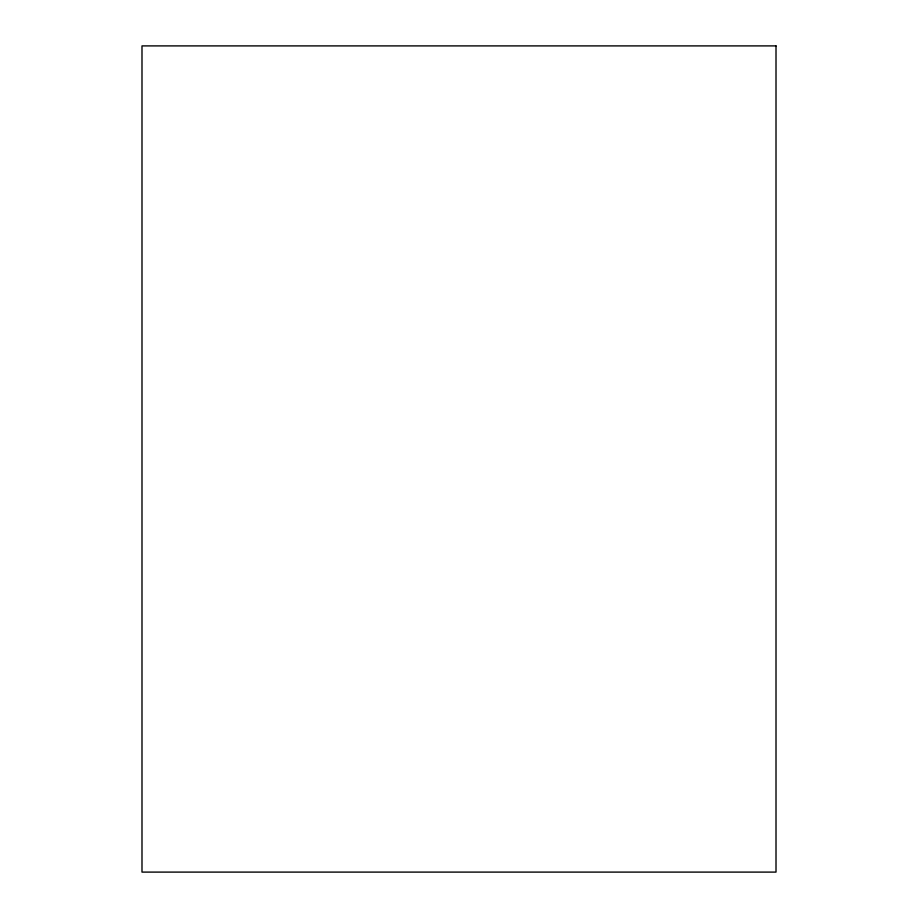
<?xml version="1.0" encoding="UTF-8"?>
<svg xmlns="http://www.w3.org/2000/svg" width="918" height="918" viewBox="0 0 918 918"><rect width="100%" height="100%" fill="white"/><g stroke="black" fill="none" stroke-linecap="round" stroke-linejoin="round"><path stroke-width="1.38" d="M776.008 45.9L141.992 45.9L141.992 872.1L776.008 872.1L776.008 45.9"/></g></svg>
